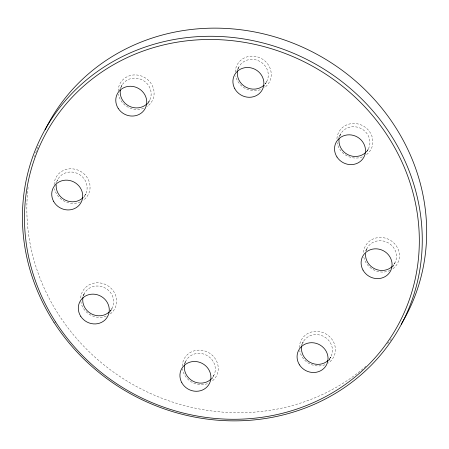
<?xml version="1.0" encoding="UTF-8"?>
<svg xmlns="http://www.w3.org/2000/svg" width="449" height="449" viewBox="0 0 449 449"><rect width="100%" height="100%" fill="white"/><g stroke="black" fill="none" stroke-linecap="round" stroke-linejoin="round"><path stroke-width="0.34" stroke-dasharray="2.25 1.68" d="M119.698 89.536L121.92 85.389L120.759 88.15A15.732 14.649 28.5 0 1 142.76 80.197A15.732 14.649 28.5 0 1 147.76 103.029L149.433 100.655L147.553 104.05M82.869 296.233L84.457 293.27L83.295 296.037A15.732 14.649 28.5 0 1 105.296 288.084A15.732 14.649 28.5 0 1 110.297 310.91L111.975 308.536L110.089 311.937M338.776 137.506L340.673 133.954L339.517 136.715A15.732 14.649 28.5 0 1 361.512 128.762A15.732 14.649 28.5 0 1 366.519 151.594L368.191 149.22L366.625 152.048M300.993 345.983L303.215 341.835L302.054 344.596A15.732 14.649 28.5 0 1 324.055 336.643A15.732 14.649 28.5 0 1 329.055 359.475L330.728 357.101L328.848 360.502M55.833 183.102L57.68 179.651L57.102 180.93A15.732 14.649 28.5 0 1 79.063 174.274A15.732 14.649 28.5 0 1 84.002 196.583L85.602 194.159L83.671 197.672M237.005 70.442L238.851 66.996L237.841 69.567A15.732 14.649 28.5 0 1 259.595 61.266A15.732 14.649 28.5 0 1 265.179 83.924L266.779 81.499L264.203 86.191M184.331 363.864L185.875 360.99L184.859 363.561A15.732 14.649 28.5 0 1 207.09 355.513A15.732 14.649 28.5 0 1 211.535 378.664L213.797 375.493L211.546 379.596M365.508 251.204L367.046 248.331L366.036 250.907A15.732 14.649 28.5 0 1 388.262 242.858A15.732 14.649 28.5 0 1 392.712 266.01M392.723 266.942L394.968 262.839L393.375 265.264M147.485 104.168L149.433 100.655M110.022 312.055L111.975 308.536M366.569 152.149L368.191 149.22M328.78 360.62L330.728 357.101M54.093 184.752A18.274 17.011 28.5 0 1 80.214 171.148A18.274 17.011 28.5 0 1 82.975 200.467M80.36 201.91A18.274 17.011 28.5 0 1 54.475 188.636M80.702 297.917A18.274 17.011 28.5 0 1 107.216 285.384A18.274 17.011 28.5 0 1 109.483 314.513M106.205 316.208A18.274 17.011 28.5 0 1 80.837 301.453M182.288 366.087A18.274 17.011 28.5 0 1 207.853 352.196A18.274 17.011 28.5 0 1 212.13 381.106M207.438 383.687A18.274 17.011 28.5 0 1 182.462 368.848M299.421 347.661A18.274 17.011 28.5 0 1 325.424 333.646A18.274 17.011 28.5 0 1 328.241 363.078M324.958 364.773A18.274 17.011 28.5 0 1 299.685 350.59M363.516 252.366A18.274 17.011 28.5 0 1 390.08 240.108A18.274 17.011 28.5 0 1 392.342 269.147M390.271 270.337A18.274 17.011 28.5 0 1 363.842 257.316M336.924 138.595A18.274 17.011 28.5 0 1 362.955 125.799A18.274 17.011 28.5 0 1 366.547 154.591M362.422 156.886A18.274 17.011 28.5 0 1 337.148 142.709M235.265 72.093A18.274 17.011 28.5 0 1 261.391 58.493A18.274 17.011 28.5 0 1 264.147 87.813M260.42 89.693A18.274 17.011 28.5 0 1 235.646 75.976M118.126 91.214A18.274 17.011 28.5 0 1 144.129 77.2A18.274 17.011 28.5 0 1 146.946 106.626M143.663 108.321A18.274 17.011 28.5 0 1 118.39 94.144M391.371 338.843A203.021 189.023 28.5 0 1 387.133 344.282M365.963 366.227A203.021 189.023 28.5 0 1 137.989 387.307A203.021 189.023 28.5 0 1 28.276 186.088M34.455 156.914A203.021 189.023 28.5 0 1 34.859 155.584M35.707 152.929A203.021 189.023 28.5 0 1 38.485 145.049"/><path stroke-width="0.67" d="M82.992 197.683A15.732 14.649 28.5 0 1 65.402 200.164A15.732 14.649 28.5 0 1 56.192 184.831M109.315 311.92A15.732 14.649 28.5 0 1 91.186 313.761A15.732 14.649 28.5 0 1 82.942 297.513M210.817 379.366A15.732 14.649 28.5 0 1 192.733 381.055A15.732 14.649 28.5 0 1 184.561 364.852M328.073 360.485A15.732 14.649 28.5 0 1 310.18 362.45A15.732 14.649 28.5 0 1 301.621 346.583M392.359 266.364A15.732 14.649 28.5 0 1 374.775 268.844A15.732 14.649 28.5 0 1 365.565 253.511M365.537 152.604A15.732 14.649 28.5 0 1 347.644 154.568A15.732 14.649 28.5 0 1 339.079 138.696M263.799 85.372A15.732 14.649 28.5 0 1 245.71 87.061A15.732 14.649 28.5 0 1 237.543 70.858M146.778 104.039A15.732 14.649 28.5 0 1 128.885 106.003A15.732 14.649 28.5 0 1 120.326 90.131M45.091 129.862A203.021 189.023 28.5 0 1 317.353 54.531A203.021 189.023 28.5 0 1 401.243 324.184M53.627 201.399A15.732 14.649 28.5 0 0 80.455 203.537A15.732 14.649 28.5 0 0 67.575 180.189A15.732 14.649 28.5 0 0 53.627 201.399M80.747 316.309A15.732 14.649 28.5 0 0 107.552 316.674A15.732 14.649 28.5 0 0 93.089 294.14A15.732 14.649 28.5 0 0 80.747 316.309M181.823 382.739A15.732 14.649 28.5 0 0 208.65 384.872A15.732 14.649 28.5 0 0 195.77 361.529A15.732 14.649 28.5 0 0 181.823 382.739M299.505 364.874A15.732 14.649 28.5 0 0 326.311 365.239A15.732 14.649 28.5 0 0 311.842 342.705A15.732 14.649 28.5 0 0 299.505 364.874M363 270.079A15.732 14.649 28.5 0 0 389.827 272.217A15.732 14.649 28.5 0 0 376.947 248.869A15.732 14.649 28.5 0 0 363 270.079M336.969 156.993A15.732 14.649 28.5 0 0 363.774 157.352A15.732 14.649 28.5 0 0 349.305 134.818A15.732 14.649 28.5 0 0 336.969 156.993M234.805 88.745A15.732 14.649 28.5 0 0 261.632 90.878A15.732 14.649 28.5 0 0 248.752 67.535A15.732 14.649 28.5 0 0 234.805 88.745M118.21 108.428A15.732 14.649 28.5 0 0 145.016 108.793A15.732 14.649 28.5 0 0 130.547 86.259A15.732 14.649 28.5 0 0 118.21 108.428M53.97 322.36A203.021 189.023 28.5 0 0 399.879 327.057A203.021 189.023 28.5 0 0 213.196 36.29A203.021 189.023 28.5 0 0 53.97 322.36M55.631 322.006A200.484 186.661 28.5 0 0 397.219 326.636A200.484 186.661 28.5 0 0 212.865 39.506A200.484 186.661 28.5 0 0 55.631 322.006"/></g></svg>
